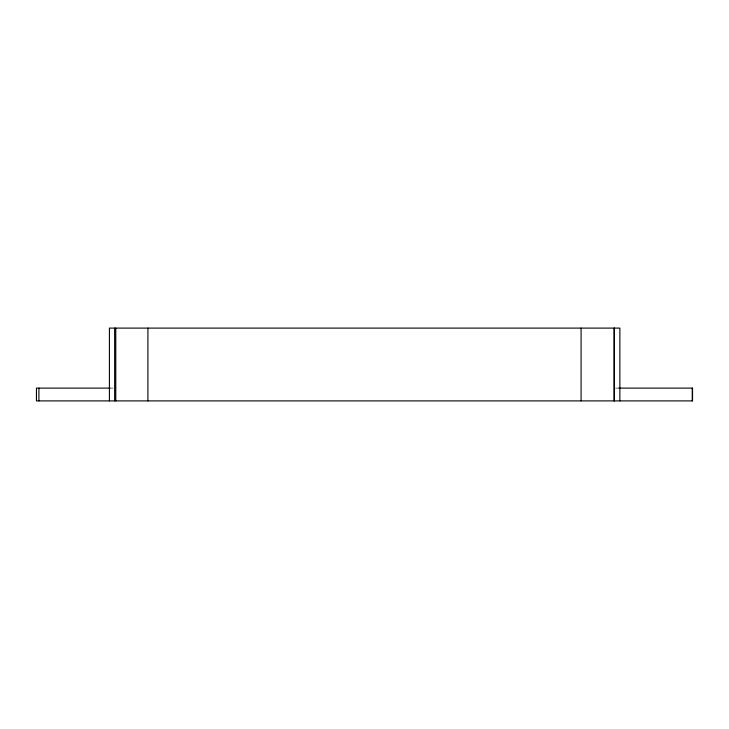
<?xml version="1.0" encoding="UTF-8"?>
<svg xmlns="http://www.w3.org/2000/svg" width="729" height="729" viewBox="0 0 729 729"><rect width="100%" height="100%" fill="white"/><g stroke="black" fill="none" stroke-linecap="round" stroke-linejoin="round"><path stroke-width="0.55" stroke-dasharray="3.65 2.73" d="M109.414 388.11L113.514 388.11M615.458 388.11L619.878 388.11"/><path stroke-width="1.09" d="M110.106 388.11L36.45 388.11L36.45 400.895L692.55 400.895L692.55 388.11L618.894 388.11M692.24 388.11L692.24 400.895M619.878 400.895L619.878 328.105L109.414 328.105L109.414 400.895M614.356 328.105L614.356 400.895M614.073 328.105L614.073 400.895M581.086 328.105L581.086 400.895M147.914 328.105L147.914 400.895M115.783 328.105L115.783 400.895M114.644 328.105L114.644 400.895M38.901 388.11L38.901 400.895"/></g></svg>
